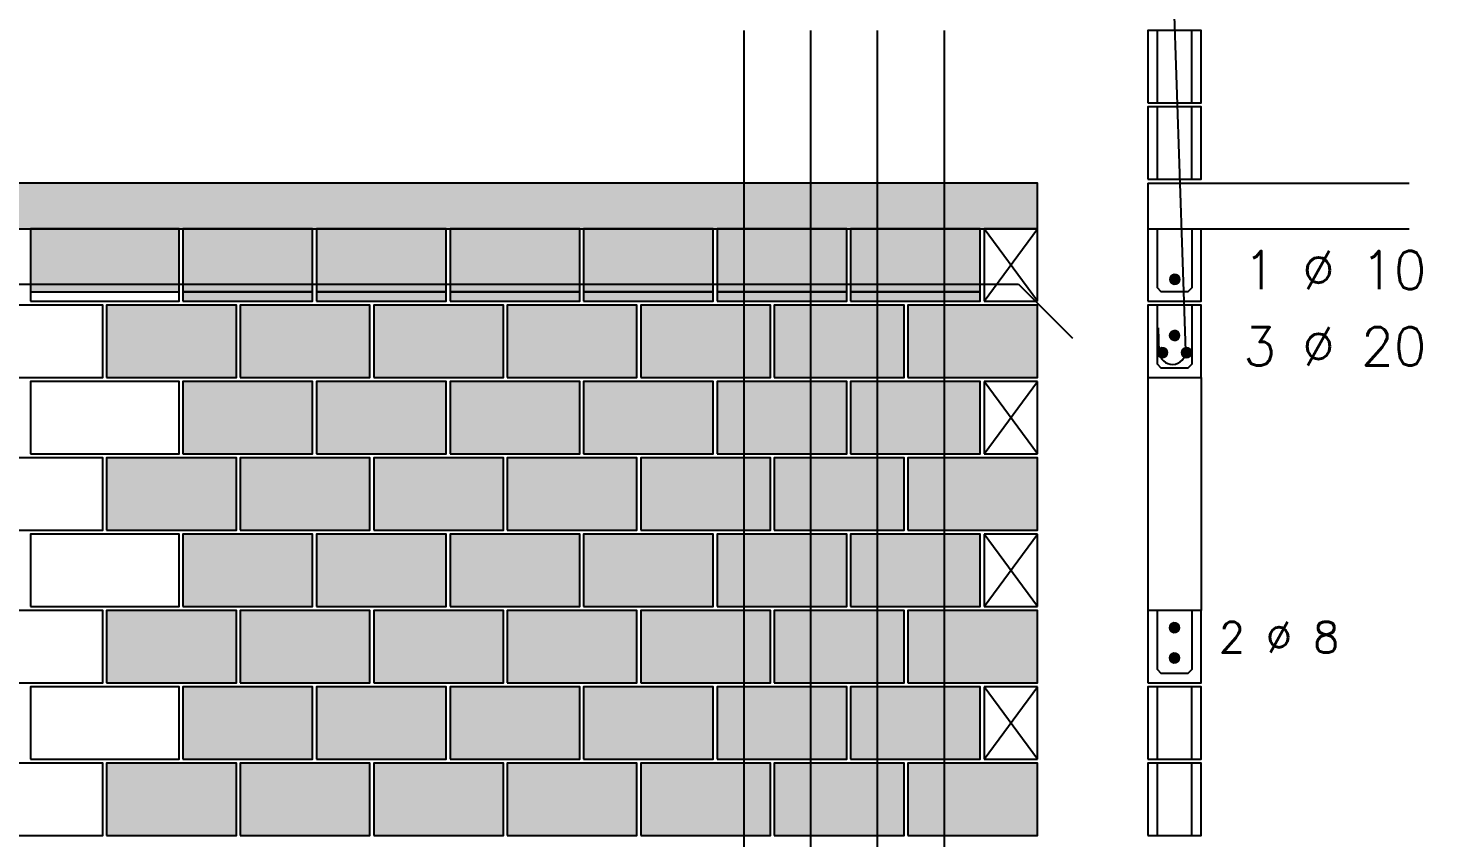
# Model space of a CAD drawing. Extents: x -1.9 to 86, y -1.6 to 60.9.
# Drawn here: x 25.77 to 33.22, y 49.5 to 53.74 of the extents above; entities that cross this region are included whole.
import ezdxf

# ---------------------------------------------------------------- set-up
doc = ezdxf.new("R2010")
doc.units = 0
doc.header["$MEASUREMENT"] = 0
for name, color, linetype in [('PENA_01', 1, 'CONTINUOUS'), ('PENA_02', 2, 'CONTINUOUS'), ('PENA_03', 3, 'CONTINUOUS'), ('PENA_05', 5, 'CONTINUOUS'), ('PENA_09', 254, 'CONTINUOUS'), ('PENA_11', 252, 'CONTINUOUS'), ('PENA_21', 100, 'CONTINUOUS')]:
    doc.layers.add(name, color=color, linetype=linetype)
doc.styles.get("Standard").update_dxf_attribs({"font": 'ROMANS.SHX'})

msp = doc.modelspace()

# ---------------------------------------------------------------- linework, layer by layer
at = {"layer": 'PENA_01', "linetype": 'Continuous'}
for p, q in [((25.7816, 52.3633), (26.5616, 52.3633)), ((26.5816, 52.3633), (27.2616, 52.3633)), ((27.2816, 52.3633), (27.9616, 52.3633)), ((27.9816, 52.3633), (28.6616, 52.3633)), ((28.6816, 52.3633), (29.3616, 52.3633)), ((29.3816, 52.3633), (30.0616, 52.3633)), ((30.0816, 52.3633), (30.7616, 52.3633))]:
    msp.add_line(p, q, dxfattribs=at)
at = {"layer": 'PENA_02', "linetype": 'Continuous'}
for p, q in [((31.0616, 52.6933), (30.7816, 52.6933)), ((30.7816, 52.6933), (30.7816, 52.3133)), ((31.0616, 52.3133), (31.0616, 52.6933)), ((30.7816, 52.3133), (31.0616, 52.3133)), ((31.0616, 51.8933), (30.7816, 51.8933)), ((30.7816, 51.8933), (30.7816, 51.5133)), ((31.0616, 51.5133), (31.0616, 51.8933)), ((30.7816, 51.5133), (31.0616, 51.5133)), ((31.0616, 51.0933), (30.7816, 51.0933)), ((30.7816, 51.0933), (30.7816, 50.7133)), ((31.0616, 50.7133), (31.0616, 51.0933)), ((30.7816, 50.7133), (31.0616, 50.7133)), ((31.0616, 50.2933), (30.7816, 50.2933)), ((30.7816, 50.2933), (30.7816, 49.9133)), ((31.0616, 49.9133), (31.0616, 50.2933)), ((30.7816, 49.9133), (31.0616, 49.9133))]:
    msp.add_line(p, q, dxfattribs=at)
for points in [[(8.0816, 52.6933), (31.0616, 52.6933), (31.0616, 52.9333), (8.0816, 52.9333), (8.0816, 52.6933)], [(25.7816, 52.3133), (26.5616, 52.3133), (26.5616, 52.6933), (25.7816, 52.6933), (25.7816, 52.3133)], [(26.5816, 52.3133), (27.2616, 52.3133), (27.2616, 52.6933), (26.5816, 52.6933), (26.5816, 52.3133)], [(27.2816, 52.3133), (27.9616, 52.3133), (27.9616, 52.6933), (27.2816, 52.6933), (27.2816, 52.3133)], [(27.9816, 52.3133), (28.6616, 52.3133), (28.6616, 52.6933), (27.9816, 52.6933), (27.9816, 52.3133)], [(28.6816, 52.3133), (29.3616, 52.3133), (29.3616, 52.6933), (28.6816, 52.6933), (28.6816, 52.3133)], [(29.3816, 52.3133), (30.0616, 52.3133), (30.0616, 52.6933), (29.3816, 52.6933), (29.3816, 52.3133)], [(30.0816, 52.3133), (30.7616, 52.3133), (30.7616, 52.6933), (30.0816, 52.6933), (30.0816, 52.3133)], [(25.3816, 51.9133), (26.1616, 51.9133), (26.1616, 52.2933), (25.3816, 52.2933), (25.3816, 51.9133)], [(26.1816, 51.9133), (26.8616, 51.9133), (26.8616, 52.2933), (26.1816, 52.2933), (26.1816, 51.9133)], [(26.8816, 51.9133), (27.5616, 51.9133), (27.5616, 52.2933), (26.8816, 52.2933), (26.8816, 51.9133)], [(27.5816, 51.9133), (28.2616, 51.9133), (28.2616, 52.2933), (27.5816, 52.2933), (27.5816, 51.9133)], [(28.2816, 51.9133), (28.9616, 51.9133), (28.9616, 52.2933), (28.2816, 52.2933), (28.2816, 51.9133)], [(28.9816, 51.9133), (29.6616, 51.9133), (29.6616, 52.2933), (28.9816, 52.2933), (28.9816, 51.9133)], [(29.6816, 51.9133), (30.3616, 51.9133), (30.3616, 52.2933), (29.6816, 52.2933), (29.6816, 51.9133)], [(30.3816, 51.9133), (31.0616, 51.9133), (31.0616, 52.2933), (30.3816, 52.2933), (30.3816, 51.9133)], [(25.7816, 51.5133), (26.5616, 51.5133), (26.5616, 51.8933), (25.7816, 51.8933), (25.7816, 51.5133)], [(26.5816, 51.5133), (27.2616, 51.5133), (27.2616, 51.8933), (26.5816, 51.8933), (26.5816, 51.5133)], [(27.2816, 51.5133), (27.9616, 51.5133), (27.9616, 51.8933), (27.2816, 51.8933), (27.2816, 51.5133)], [(27.9816, 51.5133), (28.6616, 51.5133), (28.6616, 51.8933), (27.9816, 51.8933), (27.9816, 51.5133)], [(28.6816, 51.5133), (29.3616, 51.5133), (29.3616, 51.8933), (28.6816, 51.8933), (28.6816, 51.5133)], [(29.3816, 51.5133), (30.0616, 51.5133), (30.0616, 51.8933), (29.3816, 51.8933), (29.3816, 51.5133)], [(30.0816, 51.5133), (30.7616, 51.5133), (30.7616, 51.8933), (30.0816, 51.8933), (30.0816, 51.5133)], [(25.3816, 51.1133), (26.1616, 51.1133), (26.1616, 51.4933), (25.3816, 51.4933), (25.3816, 51.1133)], [(26.1816, 51.1133), (26.8616, 51.1133), (26.8616, 51.4933), (26.1816, 51.4933), (26.1816, 51.1133)], [(26.8816, 51.1133), (27.5616, 51.1133), (27.5616, 51.4933), (26.8816, 51.4933), (26.8816, 51.1133)], [(27.5816, 51.1133), (28.2616, 51.1133), (28.2616, 51.4933), (27.5816, 51.4933), (27.5816, 51.1133)], [(28.2816, 51.1133), (28.9616, 51.1133), (28.9616, 51.4933), (28.2816, 51.4933), (28.2816, 51.1133)], [(28.9816, 51.1133), (29.6616, 51.1133), (29.6616, 51.4933), (28.9816, 51.4933), (28.9816, 51.1133)], [(29.6816, 51.1133), (30.3616, 51.1133), (30.3616, 51.4933), (29.6816, 51.4933), (29.6816, 51.1133)], [(30.3816, 51.1133), (31.0616, 51.1133), (31.0616, 51.4933), (30.3816, 51.4933), (30.3816, 51.1133)], [(25.7816, 50.7133), (26.5616, 50.7133), (26.5616, 51.0933), (25.7816, 51.0933), (25.7816, 50.7133)], [(26.5816, 50.7133), (27.2616, 50.7133), (27.2616, 51.0933), (26.5816, 51.0933), (26.5816, 50.7133)], [(27.2816, 50.7133), (27.9616, 50.7133), (27.9616, 51.0933), (27.2816, 51.0933), (27.2816, 50.7133)], [(27.9816, 50.7133), (28.6616, 50.7133), (28.6616, 51.0933), (27.9816, 51.0933), (27.9816, 50.7133)], [(28.6816, 50.7133), (29.3616, 50.7133), (29.3616, 51.0933), (28.6816, 51.0933), (28.6816, 50.7133)], [(29.3816, 50.7133), (30.0616, 50.7133), (30.0616, 51.0933), (29.3816, 51.0933), (29.3816, 50.7133)], [(30.0816, 50.7133), (30.7616, 50.7133), (30.7616, 51.0933), (30.0816, 51.0933), (30.0816, 50.7133)], [(25.3816, 50.3133), (26.1616, 50.3133), (26.1616, 50.6933), (25.3816, 50.6933), (25.3816, 50.3133)], [(26.1816, 50.3133), (26.8616, 50.3133), (26.8616, 50.6933), (26.1816, 50.6933), (26.1816, 50.3133)], [(26.8816, 50.3133), (27.5616, 50.3133), (27.5616, 50.6933), (26.8816, 50.6933), (26.8816, 50.3133)], [(27.5816, 50.3133), (28.2616, 50.3133), (28.2616, 50.6933), (27.5816, 50.6933), (27.5816, 50.3133)], [(28.2816, 50.3133), (28.9616, 50.3133), (28.9616, 50.6933), (28.2816, 50.6933), (28.2816, 50.3133)], [(28.9816, 50.3133), (29.6616, 50.3133), (29.6616, 50.6933), (28.9816, 50.6933), (28.9816, 50.3133)], [(29.6816, 50.3133), (30.3616, 50.3133), (30.3616, 50.6933), (29.6816, 50.6933), (29.6816, 50.3133)], [(30.3816, 50.3133), (31.0616, 50.3133), (31.0616, 50.6933), (30.3816, 50.6933), (30.3816, 50.3133)], [(25.7816, 49.9133), (26.5616, 49.9133), (26.5616, 50.2933), (25.7816, 50.2933), (25.7816, 49.9133)], [(26.5816, 49.9133), (27.2616, 49.9133), (27.2616, 50.2933), (26.5816, 50.2933), (26.5816, 49.9133)], [(27.2816, 49.9133), (27.9616, 49.9133), (27.9616, 50.2933), (27.2816, 50.2933), (27.2816, 49.9133)], [(27.9816, 49.9133), (28.6616, 49.9133), (28.6616, 50.2933), (27.9816, 50.2933), (27.9816, 49.9133)], [(28.6816, 49.9133), (29.3616, 49.9133), (29.3616, 50.2933), (28.6816, 50.2933), (28.6816, 49.9133)], [(29.3816, 49.9133), (30.0616, 49.9133), (30.0616, 50.2933), (29.3816, 50.2933), (29.3816, 49.9133)], [(30.0816, 49.9133), (30.7616, 49.9133), (30.7616, 50.2933), (30.0816, 50.2933), (30.0816, 49.9133)], [(25.3816, 49.5133), (26.1616, 49.5133), (26.1616, 49.8933), (25.3816, 49.8933), (25.3816, 49.5133)], [(26.1816, 49.5133), (26.8616, 49.5133), (26.8616, 49.8933), (26.1816, 49.8933), (26.1816, 49.5133)], [(26.8816, 49.5133), (27.5616, 49.5133), (27.5616, 49.8933), (26.8816, 49.8933), (26.8816, 49.5133)], [(27.5816, 49.5133), (28.2616, 49.5133), (28.2616, 49.8933), (27.5816, 49.8933), (27.5816, 49.5133)], [(28.2816, 49.5133), (28.9616, 49.5133), (28.9616, 49.8933), (28.2816, 49.8933), (28.2816, 49.5133)], [(28.9816, 49.5133), (29.6616, 49.5133), (29.6616, 49.8933), (28.9816, 49.8933), (28.9816, 49.5133)], [(29.6816, 49.5133), (30.3616, 49.5133), (30.3616, 49.8933), (29.6816, 49.8933), (29.6816, 49.5133)], [(30.3816, 49.5133), (31.0616, 49.5133), (31.0616, 49.8933), (30.3816, 49.8933), (30.3816, 49.5133)]]:
    msp.add_lwpolyline(points, dxfattribs=at)
at = {"layer": 'PENA_03', "linetype": 'Continuous'}
for p, q in [((31.6896, 53.3533), (31.6896, 53.7333)), ((31.8696, 53.3533), (31.8696, 53.7333)), ((31.6896, 52.9533), (31.6896, 53.3333)), ((31.8696, 52.9533), (31.8696, 53.3333)), ((31.6396, 52.9333), (31.6396, 52.3133)), ((31.6396, 52.9333), (33.0103, 52.9333)), ((30.7816, 52.3133), (31.0616, 52.6933)), ((31.0616, 52.3133), (30.7816, 52.6933)), ((31.6396, 52.6933), (33.0103, 52.6933)), ((30.7816, 51.5133), (31.0616, 51.8933)), ((31.0616, 51.5133), (30.7816, 51.8933)), ((31.6396, 51.9133), (31.6396, 50.6933)), ((31.9196, 51.9133), (31.9196, 50.6933)), ((30.7816, 50.7133), (31.0616, 51.0933)), ((31.0616, 50.7133), (30.7816, 51.0933)), ((30.7816, 49.9133), (31.0616, 50.2933)), ((31.0616, 49.9133), (30.7816, 50.2933)), ((31.6896, 49.9133), (31.6896, 50.2933)), ((31.8696, 49.9133), (31.8696, 50.2933)), ((31.6896, 49.5133), (31.6896, 49.8933)), ((31.8696, 49.5133), (31.8696, 49.8933))]:
    msp.add_line(p, q, dxfattribs=at)
for points in [[(31.6396, 53.3533), (31.9196, 53.3533), (31.9196, 53.7333), (31.6396, 53.7333), (31.6396, 53.3533)], [(31.6396, 52.9533), (31.9196, 52.9533), (31.9196, 53.3333), (31.6396, 53.3333), (31.6396, 52.9533)], [(31.6396, 52.3133), (31.9196, 52.3133), (31.9196, 52.6933)], [(31.8696, 52.6933), (31.8696, 52.3833), (31.8496, 52.3633), (31.7096, 52.3633), (31.6896, 52.3833), (31.6896, 52.6933)], [(31.8062, 52.4283), (31.8041, 52.4384), (31.7979, 52.4468), (31.7889, 52.452), (31.7786, 52.4531), (31.7687, 52.4499), (31.761, 52.443), (31.7568, 52.4335), (31.7568, 52.4231), (31.761, 52.4136), (31.7687, 52.4066), (31.7786, 52.4034), (31.7889, 52.4045), (31.7979, 52.4097), (31.8041, 52.4181), (31.8062, 52.4283)], [(31.6396, 51.9133), (31.9196, 51.9133), (31.9196, 52.2933), (31.6396, 52.2933), (31.6396, 51.9133)], [(31.8696, 52.2933), (31.8696, 51.9833), (31.8496, 51.9633), (31.7096, 51.9633), (31.6896, 51.9833), (31.6896, 52.2933)], [(31.8046, 52.1343), (31.8025, 52.1444), (31.7963, 52.1528), (31.7873, 52.158), (31.777, 52.1591), (31.7671, 52.1559), (31.7594, 52.1489), (31.7552, 52.1395), (31.7552, 52.1291), (31.7594, 52.1196), (31.7671, 52.1126), (31.777, 52.1094), (31.7873, 52.1105), (31.7963, 52.1157), (31.8025, 52.1241), (31.8046, 52.1343)], [(31.7416, 52.0443), (31.7395, 52.0544), (31.7333, 52.0628), (31.7243, 52.068), (31.714, 52.0691), (31.7041, 52.0659), (31.6964, 52.059), (31.6922, 52.0495), (31.6922, 52.0391), (31.6964, 52.0296), (31.7041, 52.0226), (31.714, 52.0194), (31.7243, 52.0205), (31.7333, 52.0257), (31.7395, 52.0341), (31.7416, 52.0443)], [(31.8677, 52.0443), (31.8655, 52.0544), (31.8594, 52.0628), (31.8504, 52.068), (31.8401, 52.0691), (31.8302, 52.0659), (31.8224, 52.059), (31.8182, 52.0495), (31.8182, 52.0391), (31.8224, 52.0296), (31.8302, 52.0226), (31.8401, 52.0194), (31.8504, 52.0205), (31.8594, 52.0257), (31.8655, 52.0341), (31.8677, 52.0443)], [(31.6396, 50.3133), (31.9196, 50.3133), (31.9196, 50.6933), (31.6396, 50.6933), (31.6396, 50.3133)], [(31.8696, 50.6933), (31.8696, 50.3833), (31.8496, 50.3633), (31.7096, 50.3633), (31.6896, 50.3833), (31.6896, 50.6933)], [(31.8042, 50.603), (31.802, 50.6132), (31.7959, 50.6216), (31.7869, 50.6268), (31.7766, 50.6279), (31.7667, 50.6247), (31.7589, 50.6177), (31.7547, 50.6082), (31.7547, 50.5978), (31.7589, 50.5883), (31.7667, 50.5813), (31.7766, 50.5781), (31.7869, 50.5792), (31.7959, 50.5844), (31.802, 50.5928), (31.8042, 50.603)], [(31.8042, 50.4443), (31.802, 50.4544), (31.7959, 50.4628), (31.7869, 50.468), (31.7766, 50.4691), (31.7667, 50.4659), (31.7589, 50.459), (31.7547, 50.4495), (31.7547, 50.4391), (31.7589, 50.4296), (31.7667, 50.4226), (31.7766, 50.4194), (31.7869, 50.4205), (31.7959, 50.4257), (31.802, 50.4341), (31.8042, 50.4443)], [(31.6396, 49.9133), (31.9196, 49.9133), (31.9196, 50.2933), (31.6396, 50.2933), (31.6396, 49.9133)], [(31.6396, 49.5133), (31.9196, 49.5133), (31.9196, 49.8933), (31.6396, 49.8933), (31.6396, 49.5133)]]:
    msp.add_lwpolyline(points, dxfattribs=at)
for centre in [(31.7812, 52.4283), (31.7796, 52.1343), (31.7166, 52.0443), (31.8426, 52.0443), (31.7792, 50.603), (31.7792, 50.4443)]:
    msp.add_circle(centre, 0.025, dxfattribs=at)
for points in [[(31.8062, 52.4283), (31.7687, 52.4499), (31.7577, 52.4368)], [(31.8062, 52.4283), (31.7687, 52.4499), (31.761, 52.443)], [(31.8062, 52.4283), (31.7786, 52.4531), (31.7687, 52.4499)], [(31.8062, 52.4283), (31.7856, 52.4529), (31.7687, 52.4499)], [(31.8062, 52.4283), (31.7889, 52.452), (31.7786, 52.4531)], [(31.8062, 52.4283), (31.8004, 52.4443), (31.7856, 52.4529)], [(31.8062, 52.4283), (31.7979, 52.4468), (31.7889, 52.452)], [(31.8062, 52.4283), (31.761, 52.443), (31.7568, 52.4335)], [(31.8062, 52.4283), (31.7568, 52.4335), (31.7568, 52.4231)], [(31.8062, 52.4283), (31.7568, 52.4231), (31.761, 52.4136)], [(31.8062, 52.4283), (31.7577, 52.4368), (31.7577, 52.4197)], [(31.8062, 52.4283), (31.7577, 52.4197), (31.7687, 52.4066)], [(31.8062, 52.4283), (31.761, 52.4136), (31.7687, 52.4066)], [(31.8062, 52.4283), (31.7687, 52.4066), (31.7856, 52.4036)], [(31.8062, 52.4283), (31.7687, 52.4066), (31.7786, 52.4034)], [(31.8062, 52.4283), (31.7786, 52.4034), (31.7889, 52.4045)], [(31.8062, 52.4283), (31.7856, 52.4036), (31.8004, 52.4122)], [(31.8062, 52.4283), (31.7889, 52.4045), (31.7979, 52.4097)], [(31.8062, 52.4283), (31.8041, 52.4384), (31.7979, 52.4468)], [(31.8062, 52.4283), (31.7979, 52.4097), (31.8041, 52.4181)], [(31.8062, 52.4283), (31.8004, 52.4122), (31.8062, 52.4283)], [(31.8062, 52.4283), (31.8041, 52.4181), (31.8062, 52.4283)], [(31.8046, 52.1343), (31.7671, 52.1559), (31.7561, 52.1428)], [(31.8046, 52.1343), (31.7671, 52.1559), (31.7594, 52.1489)], [(31.8046, 52.1343), (31.777, 52.1591), (31.7671, 52.1559)], [(31.8046, 52.1343), (31.784, 52.1589), (31.7671, 52.1559)], [(31.8046, 52.1343), (31.7873, 52.158), (31.777, 52.1591)], [(31.8046, 52.1343), (31.7988, 52.1503), (31.784, 52.1589)], [(31.8046, 52.1343), (31.7963, 52.1528), (31.7873, 52.158)], [(31.8046, 52.1343), (31.8025, 52.1444), (31.7963, 52.1528)], [(31.8046, 52.1343), (31.7594, 52.1489), (31.7552, 52.1395)], [(31.8046, 52.1343), (31.7552, 52.1395), (31.7552, 52.1291)], [(31.8046, 52.1343), (31.7552, 52.1291), (31.7594, 52.1196)], [(31.8046, 52.1343), (31.7561, 52.1428), (31.7561, 52.1257)], [(31.8046, 52.1343), (31.7561, 52.1257), (31.7671, 52.1126)], [(31.8046, 52.1343), (31.7594, 52.1196), (31.7671, 52.1126)], [(31.8046, 52.1343), (31.7671, 52.1126), (31.784, 52.1096)], [(31.8046, 52.1343), (31.7671, 52.1126), (31.777, 52.1094)], [(31.8046, 52.1343), (31.777, 52.1094), (31.7873, 52.1105)], [(31.8046, 52.1343), (31.784, 52.1096), (31.7988, 52.1182)], [(31.8046, 52.1343), (31.7873, 52.1105), (31.7963, 52.1157)], [(31.8046, 52.1343), (31.7963, 52.1157), (31.8025, 52.1241)], [(31.8046, 52.1343), (31.7988, 52.1182), (31.8046, 52.1343)], [(31.8046, 52.1343), (31.8025, 52.1241), (31.8046, 52.1343)], [(31.7416, 52.0443), (31.6964, 52.059), (31.6922, 52.0495)], [(31.7416, 52.0443), (31.6922, 52.0495), (31.6922, 52.0391)], [(31.7416, 52.0443), (31.6922, 52.0391), (31.6964, 52.0296)], [(31.7416, 52.0443), (31.7041, 52.0659), (31.6931, 52.0528)], [(31.7416, 52.0443), (31.6931, 52.0528), (31.6931, 52.0357)], [(31.7416, 52.0443), (31.6931, 52.0357), (31.7041, 52.0226)], [(31.7416, 52.0443), (31.7041, 52.0659), (31.6964, 52.059)], [(31.7416, 52.0443), (31.6964, 52.0296), (31.7041, 52.0226)], [(31.7416, 52.0443), (31.714, 52.0691), (31.7041, 52.0659)], [(31.7416, 52.0443), (31.721, 52.0689), (31.7041, 52.0659)], [(31.7416, 52.0443), (31.7041, 52.0226), (31.721, 52.0196)], [(31.7416, 52.0443), (31.7041, 52.0226), (31.714, 52.0194)], [(31.7416, 52.0443), (31.7243, 52.068), (31.714, 52.0691)], [(31.7416, 52.0443), (31.714, 52.0194), (31.7243, 52.0205)], [(31.7416, 52.0443), (31.7358, 52.0603), (31.721, 52.0689)], [(31.7416, 52.0443), (31.721, 52.0196), (31.7358, 52.0282)], [(31.7416, 52.0443), (31.7333, 52.0628), (31.7243, 52.068)], [(31.7416, 52.0443), (31.7243, 52.0205), (31.7333, 52.0257)], [(31.7416, 52.0443), (31.7395, 52.0544), (31.7333, 52.0628)], [(31.7416, 52.0443), (31.7333, 52.0257), (31.7395, 52.0341)], [(31.7416, 52.0443), (31.7358, 52.0282), (31.7416, 52.0443)], [(31.7416, 52.0443), (31.7395, 52.0341), (31.7416, 52.0443)], [(31.8677, 52.0443), (31.8224, 52.059), (31.8182, 52.0495)], [(31.8677, 52.0443), (31.8182, 52.0495), (31.8182, 52.0391)], [(31.8677, 52.0443), (31.8182, 52.0391), (31.8224, 52.0296)], [(31.8676, 52.0443), (31.8301, 52.0659), (31.8191, 52.0528)], [(31.8676, 52.0443), (31.8191, 52.0528), (31.8191, 52.0357)], [(31.8676, 52.0443), (31.8191, 52.0357), (31.8301, 52.0226)], [(31.8677, 52.0443), (31.8302, 52.0659), (31.8224, 52.059)], [(31.8677, 52.0443), (31.8224, 52.0296), (31.8302, 52.0226)], [(31.8676, 52.0443), (31.847, 52.0689), (31.8301, 52.0659)], [(31.8676, 52.0443), (31.8301, 52.0226), (31.847, 52.0196)], [(31.8677, 52.0443), (31.8401, 52.0691), (31.8302, 52.0659)], [(31.8677, 52.0443), (31.8302, 52.0226), (31.8401, 52.0194)], [(31.8677, 52.0443), (31.8504, 52.068), (31.8401, 52.0691)], [(31.8677, 52.0443), (31.8401, 52.0194), (31.8504, 52.0205)], [(31.8676, 52.0443), (31.8618, 52.0603), (31.847, 52.0689)], [(31.8676, 52.0443), (31.847, 52.0196), (31.8618, 52.0282)], [(31.8677, 52.0443), (31.8594, 52.0628), (31.8504, 52.068)], [(31.8677, 52.0443), (31.8504, 52.0205), (31.8594, 52.0257)], [(31.8677, 52.0443), (31.8655, 52.0544), (31.8594, 52.0628)], [(31.8677, 52.0443), (31.8594, 52.0257), (31.8655, 52.0341)], [(31.8676, 52.0443), (31.8618, 52.0282), (31.8676, 52.0443)], [(31.8677, 52.0443), (31.8655, 52.0341), (31.8677, 52.0443)], [(31.8042, 50.603), (31.7589, 50.6177), (31.7547, 50.6082)], [(31.8042, 50.603), (31.7547, 50.6082), (31.7547, 50.5978)], [(31.8042, 50.603), (31.7547, 50.5978), (31.7589, 50.5883)], [(31.8042, 50.603), (31.7667, 50.6247), (31.7557, 50.6116)], [(31.8042, 50.603), (31.7557, 50.6116), (31.7557, 50.5944)], [(31.8042, 50.603), (31.7557, 50.5944), (31.7667, 50.5813)], [(31.8042, 50.603), (31.7667, 50.6247), (31.7589, 50.6177)], [(31.8042, 50.603), (31.7589, 50.5883), (31.7667, 50.5813)], [(31.8042, 50.603), (31.7766, 50.6279), (31.7667, 50.6247)], [(31.8042, 50.603), (31.7835, 50.6276), (31.7667, 50.6247)], [(31.8042, 50.603), (31.7667, 50.5813), (31.7835, 50.5784)], [(31.8042, 50.603), (31.7667, 50.5813), (31.7766, 50.5781)], [(31.8042, 50.603), (31.7869, 50.6268), (31.7766, 50.6279)], [(31.8042, 50.603), (31.7766, 50.5781), (31.7869, 50.5792)], [(31.8042, 50.603), (31.7983, 50.6191), (31.7835, 50.6276)], [(31.8042, 50.603), (31.7835, 50.5784), (31.7983, 50.5869)], [(31.8042, 50.603), (31.7959, 50.6216), (31.7869, 50.6268)], [(31.8042, 50.603), (31.7869, 50.5792), (31.7959, 50.5844)], [(31.8042, 50.603), (31.802, 50.6132), (31.7959, 50.6216)], [(31.8042, 50.603), (31.7959, 50.5844), (31.802, 50.5928)], [(31.8042, 50.603), (31.7983, 50.5869), (31.8042, 50.603)], [(31.8042, 50.603), (31.802, 50.5928), (31.8042, 50.603)], [(31.8042, 50.4443), (31.7589, 50.459), (31.7547, 50.4495)], [(31.8042, 50.4443), (31.7547, 50.4495), (31.7547, 50.4391)], [(31.8042, 50.4443), (31.7547, 50.4391), (31.7589, 50.4296)], [(31.8042, 50.4443), (31.7667, 50.4659), (31.7557, 50.4528)], [(31.8042, 50.4443), (31.7557, 50.4528), (31.7557, 50.4357)], [(31.8042, 50.4443), (31.7557, 50.4357), (31.7667, 50.4226)], [(31.8042, 50.4443), (31.7667, 50.4659), (31.7589, 50.459)], [(31.8042, 50.4443), (31.7589, 50.4296), (31.7667, 50.4226)], [(31.8042, 50.4443), (31.7766, 50.4691), (31.7667, 50.4659)], [(31.8042, 50.4443), (31.7835, 50.4689), (31.7667, 50.4659)], [(31.8042, 50.4443), (31.7667, 50.4226), (31.7835, 50.4196)], [(31.8042, 50.4443), (31.7667, 50.4226), (31.7766, 50.4194)], [(31.8042, 50.4443), (31.7869, 50.468), (31.7766, 50.4691)], [(31.8042, 50.4443), (31.7766, 50.4194), (31.7869, 50.4205)], [(31.8042, 50.4443), (31.7983, 50.4603), (31.7835, 50.4689)], [(31.8042, 50.4443), (31.7835, 50.4196), (31.7983, 50.4282)], [(31.8042, 50.4443), (31.7959, 50.4628), (31.7869, 50.468)], [(31.8042, 50.4443), (31.7869, 50.4205), (31.7959, 50.4257)], [(31.8042, 50.4443), (31.802, 50.4544), (31.7959, 50.4628)], [(31.8042, 50.4443), (31.7959, 50.4257), (31.802, 50.4341)], [(31.8042, 50.4443), (31.7983, 50.4282), (31.8042, 50.4443)], [(31.8042, 50.4443), (31.802, 50.4341), (31.8042, 50.4443)]]:
    msp.add_solid(points, dxfattribs=at)
at = {"layer": 'PENA_05', "linetype": 'Continuous'}
for p, q in [((31.7027, 56.0149), (31.8377, 52.0535)), ((19.1717, 52.4029), (30.9614, 52.4034)), ((30.9614, 52.4034), (31.2443, 52.1205)), ((31.6997, 52.0488), (31.6955, 52.1737))]:
    msp.add_line(p, q, dxfattribs=at)
for points in [[(29.5216, 53.7333), (29.5216, 47.4933)], [(29.8716, 53.7333), (29.8716, 47.4933)], [(30.2216, 53.7333), (30.2216, 47.4933)], [(30.5716, 53.7333), (30.5716, 47.4933)]]:
    msp.add_lwpolyline(points, dxfattribs=at)
msp.add_arc((31.7687, 52.0512), 0.069, 181.95074, 1.95074, dxfattribs=at)
at = {"layer": 'PENA_09', "linetype": 'Continuous'}
for points in [[(25.7816, 52.3633), (26.5616, 52.3633), (26.5616, 52.6933), (25.7816, 52.6933), (25.7816, 52.3633)], [(26.5816, 52.3633), (27.2616, 52.3633), (27.2616, 52.6933), (26.5816, 52.6933), (26.5816, 52.3633)], [(27.2816, 52.3633), (27.9616, 52.3633), (27.9616, 52.6933), (27.2816, 52.6933), (27.2816, 52.3633)], [(27.9816, 52.3633), (28.6616, 52.3633), (28.6616, 52.6933), (27.9816, 52.6933), (27.9816, 52.3633)], [(28.6816, 52.3633), (29.3616, 52.3633), (29.3616, 52.6933), (28.6816, 52.6933), (28.6816, 52.3633)], [(29.3816, 52.3633), (30.0616, 52.3633), (30.0616, 52.6933), (29.3816, 52.6933), (29.3816, 52.3633)], [(30.0816, 52.3633), (30.7616, 52.3633), (30.7616, 52.6933), (30.0816, 52.6933), (30.0816, 52.3633)]]:
    msp.add_lwpolyline(points, dxfattribs=at)
for points in [[(25.7816, 52.3633), (26.5616, 52.3633), (26.5616, 52.6933)], [(25.7816, 52.3633), (26.5616, 52.6933), (25.7816, 52.6933)], [(25.7816, 52.3633), (25.7816, 52.6933), (25.7816, 52.3633)], [(26.5816, 52.3633), (27.2616, 52.3633), (27.2616, 52.6933)], [(26.5816, 52.3633), (27.2616, 52.6933), (26.5816, 52.6933)], [(26.5816, 52.3633), (26.5816, 52.6933), (26.5816, 52.3633)], [(27.2816, 52.3633), (27.9616, 52.3633), (27.9616, 52.6933)], [(27.2816, 52.3633), (27.9616, 52.6933), (27.2816, 52.6933)], [(27.2816, 52.3633), (27.2816, 52.6933), (27.2816, 52.3633)], [(27.9816, 52.3633), (28.6616, 52.3633), (28.6616, 52.6933)], [(27.9816, 52.3633), (28.6616, 52.6933), (27.9816, 52.6933)], [(27.9816, 52.3633), (27.9816, 52.6933), (27.9816, 52.3633)], [(28.6816, 52.3633), (29.3616, 52.3633), (29.3616, 52.6933)], [(28.6816, 52.3633), (29.3616, 52.6933), (28.6816, 52.6933)], [(28.6816, 52.3633), (28.6816, 52.6933), (28.6816, 52.3633)], [(29.3816, 52.3633), (30.0616, 52.3633), (30.0616, 52.6933)], [(29.3816, 52.3633), (30.0616, 52.6933), (29.3816, 52.6933)], [(29.3816, 52.3633), (29.3816, 52.6933), (29.3816, 52.3633)], [(30.0816, 52.3633), (30.7616, 52.3633), (30.7616, 52.6933)], [(30.0816, 52.3633), (30.7616, 52.6933), (30.0816, 52.6933)], [(30.0816, 52.3633), (30.0816, 52.6933), (30.0816, 52.3633)]]:
    msp.add_solid(points, dxfattribs=at)
at = {"layer": 'PENA_11', "linetype": 'Continuous'}
for points in [[(8.0816, 52.6933), (31.0616, 52.6933), (31.0616, 52.9333)], [(8.0816, 52.6933), (31.0616, 52.9333), (8.0816, 52.9333)]]:
    msp.add_solid(points, dxfattribs=at)
at = {"layer": 'PENA_21', "linetype": 'Continuous'}
for points in [[(26.5816, 52.3133), (27.2616, 52.3133), (27.2616, 52.3633), (26.5816, 52.3633), (26.5816, 52.3133)], [(27.2816, 52.3133), (27.9616, 52.3133), (27.9616, 52.3633), (27.2816, 52.3633), (27.2816, 52.3133)], [(27.9816, 52.3133), (28.6616, 52.3133), (28.6616, 52.3633), (27.9816, 52.3633), (27.9816, 52.3133)], [(28.6816, 52.3133), (29.3616, 52.3133), (29.3616, 52.3633), (28.6816, 52.3633), (28.6816, 52.3133)], [(29.3816, 52.3133), (30.0616, 52.3133), (30.0616, 52.3633), (29.3816, 52.3633), (29.3816, 52.3133)], [(30.0816, 52.3133), (30.7616, 52.3133), (30.7616, 52.3633), (30.0816, 52.3633), (30.0816, 52.3133)], [(26.1816, 51.9133), (26.8616, 51.9133), (26.8616, 52.2933), (26.1816, 52.2933), (26.1816, 51.9133)], [(26.8816, 51.9133), (27.5616, 51.9133), (27.5616, 52.2933), (26.8816, 52.2933), (26.8816, 51.9133)], [(27.5816, 51.9133), (28.2616, 51.9133), (28.2616, 52.2933), (27.5816, 52.2933), (27.5816, 51.9133)], [(28.2816, 51.9133), (28.9616, 51.9133), (28.9616, 52.2933), (28.2816, 52.2933), (28.2816, 51.9133)], [(28.9816, 51.9133), (29.6616, 51.9133), (29.6616, 52.2933), (28.9816, 52.2933), (28.9816, 51.9133)], [(29.6816, 51.9133), (30.3616, 51.9133), (30.3616, 52.2933), (29.6816, 52.2933), (29.6816, 51.9133)], [(30.3816, 51.9133), (31.0616, 51.9133), (31.0616, 52.2933), (30.3816, 52.2933), (30.3816, 51.9133)], [(26.5816, 51.5133), (27.2616, 51.5133), (27.2616, 51.8933), (26.5816, 51.8933), (26.5816, 51.5133)], [(27.2816, 51.5133), (27.9616, 51.5133), (27.9616, 51.8933), (27.2816, 51.8933), (27.2816, 51.5133)], [(27.9816, 51.5133), (28.6616, 51.5133), (28.6616, 51.8933), (27.9816, 51.8933), (27.9816, 51.5133)], [(28.6816, 51.5133), (29.3616, 51.5133), (29.3616, 51.8933), (28.6816, 51.8933), (28.6816, 51.5133)], [(29.3816, 51.5133), (30.0616, 51.5133), (30.0616, 51.8933), (29.3816, 51.8933), (29.3816, 51.5133)], [(30.0816, 51.5133), (30.7616, 51.5133), (30.7616, 51.8933), (30.0816, 51.8933), (30.0816, 51.5133)], [(26.1816, 51.1133), (26.8616, 51.1133), (26.8616, 51.4933), (26.1816, 51.4933), (26.1816, 51.1133)], [(26.8816, 51.1133), (27.5616, 51.1133), (27.5616, 51.4933), (26.8816, 51.4933), (26.8816, 51.1133)], [(27.5816, 51.1133), (28.2616, 51.1133), (28.2616, 51.4933), (27.5816, 51.4933), (27.5816, 51.1133)], [(28.2816, 51.1133), (28.9616, 51.1133), (28.9616, 51.4933), (28.2816, 51.4933), (28.2816, 51.1133)], [(28.9816, 51.1133), (29.6616, 51.1133), (29.6616, 51.4933), (28.9816, 51.4933), (28.9816, 51.1133)], [(29.6816, 51.1133), (30.3616, 51.1133), (30.3616, 51.4933), (29.6816, 51.4933), (29.6816, 51.1133)], [(30.3816, 51.1133), (31.0616, 51.1133), (31.0616, 51.4933), (30.3816, 51.4933), (30.3816, 51.1133)], [(26.5816, 50.7133), (27.2616, 50.7133), (27.2616, 51.0933), (26.5816, 51.0933), (26.5816, 50.7133)], [(27.2816, 50.7133), (27.9616, 50.7133), (27.9616, 51.0933), (27.2816, 51.0933), (27.2816, 50.7133)], [(27.9816, 50.7133), (28.6616, 50.7133), (28.6616, 51.0933), (27.9816, 51.0933), (27.9816, 50.7133)], [(28.6816, 50.7133), (29.3616, 50.7133), (29.3616, 51.0933), (28.6816, 51.0933), (28.6816, 50.7133)], [(29.3816, 50.7133), (30.0616, 50.7133), (30.0616, 51.0933), (29.3816, 51.0933), (29.3816, 50.7133)], [(30.0816, 50.7133), (30.7616, 50.7133), (30.7616, 51.0933), (30.0816, 51.0933), (30.0816, 50.7133)], [(26.1816, 50.3133), (26.8616, 50.3133), (26.8616, 50.6933), (26.1816, 50.6933), (26.1816, 50.3133)], [(26.8816, 50.3133), (27.5616, 50.3133), (27.5616, 50.6933), (26.8816, 50.6933), (26.8816, 50.3133)], [(27.5816, 50.3133), (28.2616, 50.3133), (28.2616, 50.6933), (27.5816, 50.6933), (27.5816, 50.3133)], [(28.2816, 50.3133), (28.9616, 50.3133), (28.9616, 50.6933), (28.2816, 50.6933), (28.2816, 50.3133)], [(28.9816, 50.3133), (29.6616, 50.3133), (29.6616, 50.6933), (28.9816, 50.6933), (28.9816, 50.3133)], [(29.6816, 50.3133), (30.3616, 50.3133), (30.3616, 50.6933), (29.6816, 50.6933), (29.6816, 50.3133)], [(30.3816, 50.3133), (31.0616, 50.3133), (31.0616, 50.6933), (30.3816, 50.6933), (30.3816, 50.3133)], [(26.5816, 49.9133), (27.2616, 49.9133), (27.2616, 50.2933), (26.5816, 50.2933), (26.5816, 49.9133)], [(27.2816, 49.9133), (27.9616, 49.9133), (27.9616, 50.2933), (27.2816, 50.2933), (27.2816, 49.9133)], [(27.9816, 49.9133), (28.6616, 49.9133), (28.6616, 50.2933), (27.9816, 50.2933), (27.9816, 49.9133)], [(28.6816, 49.9133), (29.3616, 49.9133), (29.3616, 50.2933), (28.6816, 50.2933), (28.6816, 49.9133)], [(29.3816, 49.9133), (30.0616, 49.9133), (30.0616, 50.2933), (29.3816, 50.2933), (29.3816, 49.9133)], [(30.0816, 49.9133), (30.7616, 49.9133), (30.7616, 50.2933), (30.0816, 50.2933), (30.0816, 49.9133)], [(26.1816, 49.5133), (26.8616, 49.5133), (26.8616, 49.8933), (26.1816, 49.8933), (26.1816, 49.5133)], [(26.8816, 49.5133), (27.5616, 49.5133), (27.5616, 49.8933), (26.8816, 49.8933), (26.8816, 49.5133)], [(27.5816, 49.5133), (28.2616, 49.5133), (28.2616, 49.8933), (27.5816, 49.8933), (27.5816, 49.5133)], [(28.2816, 49.5133), (28.9616, 49.5133), (28.9616, 49.8933), (28.2816, 49.8933), (28.2816, 49.5133)], [(28.9816, 49.5133), (29.6616, 49.5133), (29.6616, 49.8933), (28.9816, 49.8933), (28.9816, 49.5133)], [(29.6816, 49.5133), (30.3616, 49.5133), (30.3616, 49.8933), (29.6816, 49.8933), (29.6816, 49.5133)], [(30.3816, 49.5133), (31.0616, 49.5133), (31.0616, 49.8933), (30.3816, 49.8933), (30.3816, 49.5133)]]:
    msp.add_lwpolyline(points, dxfattribs=at)
for points in [[(26.5816, 52.3133), (27.2616, 52.3133), (27.2616, 52.3633)], [(26.5816, 52.3133), (27.2616, 52.3633), (26.5816, 52.3633)], [(26.5816, 52.3133), (26.5816, 52.3633), (26.5816, 52.3133)], [(27.2816, 52.3133), (27.9616, 52.3133), (27.9616, 52.3633)], [(27.2816, 52.3133), (27.9616, 52.3633), (27.2816, 52.3633)], [(27.2816, 52.3133), (27.2816, 52.3633), (27.2816, 52.3133)], [(27.9816, 52.3133), (28.6616, 52.3133), (28.6616, 52.3633)], [(27.9816, 52.3133), (28.6616, 52.3633), (27.9816, 52.3633)], [(27.9816, 52.3133), (27.9816, 52.3633), (27.9816, 52.3133)], [(28.6816, 52.3133), (29.3616, 52.3133), (29.3616, 52.3633)], [(28.6816, 52.3133), (29.3616, 52.3633), (28.6816, 52.3633)], [(28.6816, 52.3133), (28.6816, 52.3633), (28.6816, 52.3133)], [(29.3816, 52.3133), (30.0616, 52.3133), (30.0616, 52.3633)], [(29.3816, 52.3133), (30.0616, 52.3633), (29.3816, 52.3633)], [(29.3816, 52.3133), (29.3816, 52.3633), (29.3816, 52.3133)], [(30.0816, 52.3133), (30.7616, 52.3133), (30.7616, 52.3633)], [(30.0816, 52.3133), (30.7616, 52.3633), (30.0816, 52.3633)], [(30.0816, 52.3133), (30.0816, 52.3633), (30.0816, 52.3133)], [(26.1816, 51.9133), (26.8616, 51.9133), (26.8616, 52.2933)], [(26.1816, 51.9133), (26.8616, 52.2933), (26.1816, 52.2933)], [(26.1816, 51.9133), (26.1816, 52.2933), (26.1816, 51.9133)], [(26.8816, 51.9133), (27.5616, 51.9133), (27.5616, 52.2933)], [(26.8816, 51.9133), (27.5616, 52.2933), (26.8816, 52.2933)], [(26.8816, 51.9133), (26.8816, 52.2933), (26.8816, 51.9133)], [(27.5816, 51.9133), (28.2616, 51.9133), (28.2616, 52.2933)], [(27.5816, 51.9133), (28.2616, 52.2933), (27.5816, 52.2933)], [(27.5816, 51.9133), (27.5816, 52.2933), (27.5816, 51.9133)], [(28.2816, 51.9133), (28.9616, 51.9133), (28.9616, 52.2933)], [(28.2816, 51.9133), (28.9616, 52.2933), (28.2816, 52.2933)], [(28.2816, 51.9133), (28.2816, 52.2933), (28.2816, 51.9133)], [(28.9816, 51.9133), (29.6616, 51.9133), (29.6616, 52.2933)], [(28.9816, 51.9133), (29.6616, 52.2933), (28.9816, 52.2933)], [(28.9816, 51.9133), (28.9816, 52.2933), (28.9816, 51.9133)], [(29.6816, 51.9133), (30.3616, 51.9133), (30.3616, 52.2933)], [(29.6816, 51.9133), (30.3616, 52.2933), (29.6816, 52.2933)], [(29.6816, 51.9133), (29.6816, 52.2933), (29.6816, 51.9133)], [(30.3816, 51.9133), (31.0616, 51.9133), (31.0616, 52.2933)], [(30.3816, 51.9133), (31.0616, 52.2933), (30.3816, 52.2933)], [(30.3816, 51.9133), (30.3816, 52.2933), (30.3816, 51.9133)], [(26.5816, 51.5133), (27.2616, 51.5133), (27.2616, 51.8933)], [(26.5816, 51.5133), (27.2616, 51.8933), (26.5816, 51.8933)], [(26.5816, 51.5133), (26.5816, 51.8933), (26.5816, 51.5133)], [(27.2816, 51.5133), (27.9616, 51.5133), (27.9616, 51.8933)], [(27.2816, 51.5133), (27.9616, 51.8933), (27.2816, 51.8933)], [(27.2816, 51.5133), (27.2816, 51.8933), (27.2816, 51.5133)], [(27.9816, 51.5133), (28.6616, 51.5133), (28.6616, 51.8933)], [(27.9816, 51.5133), (28.6616, 51.8933), (27.9816, 51.8933)], [(27.9816, 51.5133), (27.9816, 51.8933), (27.9816, 51.5133)], [(28.6816, 51.5133), (29.3616, 51.5133), (29.3616, 51.8933)], [(28.6816, 51.5133), (29.3616, 51.8933), (28.6816, 51.8933)], [(28.6816, 51.5133), (28.6816, 51.8933), (28.6816, 51.5133)], [(29.3816, 51.5133), (30.0616, 51.5133), (30.0616, 51.8933)], [(29.3816, 51.5133), (30.0616, 51.8933), (29.3816, 51.8933)], [(29.3816, 51.5133), (29.3816, 51.8933), (29.3816, 51.5133)], [(30.0816, 51.5133), (30.7616, 51.5133), (30.7616, 51.8933)], [(30.0816, 51.5133), (30.7616, 51.8933), (30.0816, 51.8933)], [(30.0816, 51.5133), (30.0816, 51.8933), (30.0816, 51.5133)], [(26.1816, 51.1133), (26.8616, 51.1133), (26.8616, 51.4933)], [(26.1816, 51.1133), (26.8616, 51.4933), (26.1816, 51.4933)], [(26.1816, 51.1133), (26.1816, 51.4933), (26.1816, 51.1133)], [(26.8816, 51.1133), (27.5616, 51.1133), (27.5616, 51.4933)], [(26.8816, 51.1133), (27.5616, 51.4933), (26.8816, 51.4933)], [(26.8816, 51.1133), (26.8816, 51.4933), (26.8816, 51.1133)], [(27.5816, 51.1133), (28.2616, 51.1133), (28.2616, 51.4933)], [(27.5816, 51.1133), (28.2616, 51.4933), (27.5816, 51.4933)], [(27.5816, 51.1133), (27.5816, 51.4933), (27.5816, 51.1133)], [(28.2816, 51.1133), (28.9616, 51.1133), (28.9616, 51.4933)], [(28.2816, 51.1133), (28.9616, 51.4933), (28.2816, 51.4933)], [(28.2816, 51.1133), (28.2816, 51.4933), (28.2816, 51.1133)], [(28.9816, 51.1133), (29.6616, 51.1133), (29.6616, 51.4933)], [(28.9816, 51.1133), (29.6616, 51.4933), (28.9816, 51.4933)], [(28.9816, 51.1133), (28.9816, 51.4933), (28.9816, 51.1133)], [(29.6816, 51.1133), (30.3616, 51.1133), (30.3616, 51.4933)], [(29.6816, 51.1133), (30.3616, 51.4933), (29.6816, 51.4933)], [(29.6816, 51.1133), (29.6816, 51.4933), (29.6816, 51.1133)], [(30.3816, 51.1133), (31.0616, 51.1133), (31.0616, 51.4933)], [(30.3816, 51.1133), (31.0616, 51.4933), (30.3816, 51.4933)], [(30.3816, 51.1133), (30.3816, 51.4933), (30.3816, 51.1133)], [(26.5816, 50.7133), (27.2616, 50.7133), (27.2616, 51.0933)], [(26.5816, 50.7133), (27.2616, 51.0933), (26.5816, 51.0933)], [(26.5816, 50.7133), (26.5816, 51.0933), (26.5816, 50.7133)], [(27.2816, 50.7133), (27.9616, 50.7133), (27.9616, 51.0933)], [(27.2816, 50.7133), (27.9616, 51.0933), (27.2816, 51.0933)], [(27.2816, 50.7133), (27.2816, 51.0933), (27.2816, 50.7133)], [(27.9816, 50.7133), (28.6616, 50.7133), (28.6616, 51.0933)], [(27.9816, 50.7133), (28.6616, 51.0933), (27.9816, 51.0933)], [(27.9816, 50.7133), (27.9816, 51.0933), (27.9816, 50.7133)], [(28.6816, 50.7133), (29.3616, 50.7133), (29.3616, 51.0933)], [(28.6816, 50.7133), (29.3616, 51.0933), (28.6816, 51.0933)], [(28.6816, 50.7133), (28.6816, 51.0933), (28.6816, 50.7133)], [(29.3816, 50.7133), (30.0616, 50.7133), (30.0616, 51.0933)], [(29.3816, 50.7133), (30.0616, 51.0933), (29.3816, 51.0933)], [(29.3816, 50.7133), (29.3816, 51.0933), (29.3816, 50.7133)], [(30.0816, 50.7133), (30.7616, 50.7133), (30.7616, 51.0933)], [(30.0816, 50.7133), (30.7616, 51.0933), (30.0816, 51.0933)], [(30.0816, 50.7133), (30.0816, 51.0933), (30.0816, 50.7133)], [(26.1816, 50.3133), (26.8616, 50.3133), (26.8616, 50.6933)], [(26.1816, 50.3133), (26.8616, 50.6933), (26.1816, 50.6933)], [(26.1816, 50.3133), (26.1816, 50.6933), (26.1816, 50.3133)], [(26.8816, 50.3133), (27.5616, 50.3133), (27.5616, 50.6933)], [(26.8816, 50.3133), (27.5616, 50.6933), (26.8816, 50.6933)], [(26.8816, 50.3133), (26.8816, 50.6933), (26.8816, 50.3133)], [(27.5816, 50.3133), (28.2616, 50.3133), (28.2616, 50.6933)], [(27.5816, 50.3133), (28.2616, 50.6933), (27.5816, 50.6933)], [(27.5816, 50.3133), (27.5816, 50.6933), (27.5816, 50.3133)], [(28.2816, 50.3133), (28.9616, 50.3133), (28.9616, 50.6933)], [(28.2816, 50.3133), (28.9616, 50.6933), (28.2816, 50.6933)], [(28.2816, 50.3133), (28.2816, 50.6933), (28.2816, 50.3133)], [(28.9816, 50.3133), (29.6616, 50.3133), (29.6616, 50.6933)], [(28.9816, 50.3133), (29.6616, 50.6933), (28.9816, 50.6933)], [(28.9816, 50.3133), (28.9816, 50.6933), (28.9816, 50.3133)], [(29.6816, 50.3133), (30.3616, 50.3133), (30.3616, 50.6933)], [(29.6816, 50.3133), (30.3616, 50.6933), (29.6816, 50.6933)], [(29.6816, 50.3133), (29.6816, 50.6933), (29.6816, 50.3133)], [(30.3816, 50.3133), (31.0616, 50.3133), (31.0616, 50.6933)], [(30.3816, 50.3133), (31.0616, 50.6933), (30.3816, 50.6933)], [(30.3816, 50.3133), (30.3816, 50.6933), (30.3816, 50.3133)], [(26.5816, 49.9133), (27.2616, 49.9133), (27.2616, 50.2933)], [(26.5816, 49.9133), (27.2616, 50.2933), (26.5816, 50.2933)], [(26.5816, 49.9133), (26.5816, 50.2933), (26.5816, 49.9133)], [(27.2816, 49.9133), (27.9616, 49.9133), (27.9616, 50.2933)], [(27.2816, 49.9133), (27.9616, 50.2933), (27.2816, 50.2933)], [(27.2816, 49.9133), (27.2816, 50.2933), (27.2816, 49.9133)], [(27.9816, 49.9133), (28.6616, 49.9133), (28.6616, 50.2933)], [(27.9816, 49.9133), (28.6616, 50.2933), (27.9816, 50.2933)], [(27.9816, 49.9133), (27.9816, 50.2933), (27.9816, 49.9133)], [(28.6816, 49.9133), (29.3616, 49.9133), (29.3616, 50.2933)], [(28.6816, 49.9133), (29.3616, 50.2933), (28.6816, 50.2933)], [(28.6816, 49.9133), (28.6816, 50.2933), (28.6816, 49.9133)], [(29.3816, 49.9133), (30.0616, 49.9133), (30.0616, 50.2933)], [(29.3816, 49.9133), (30.0616, 50.2933), (29.3816, 50.2933)], [(29.3816, 49.9133), (29.3816, 50.2933), (29.3816, 49.9133)], [(30.0816, 49.9133), (30.7616, 49.9133), (30.7616, 50.2933)], [(30.0816, 49.9133), (30.7616, 50.2933), (30.0816, 50.2933)], [(30.0816, 49.9133), (30.0816, 50.2933), (30.0816, 49.9133)], [(26.1816, 49.5133), (26.8616, 49.5133), (26.8616, 49.8933)], [(26.1816, 49.5133), (26.8616, 49.8933), (26.1816, 49.8933)], [(26.1816, 49.5133), (26.1816, 49.8933), (26.1816, 49.5133)], [(26.8816, 49.5133), (27.5616, 49.5133), (27.5616, 49.8933)], [(26.8816, 49.5133), (27.5616, 49.8933), (26.8816, 49.8933)], [(26.8816, 49.5133), (26.8816, 49.8933), (26.8816, 49.5133)], [(27.5816, 49.5133), (28.2616, 49.5133), (28.2616, 49.8933)], [(27.5816, 49.5133), (28.2616, 49.8933), (27.5816, 49.8933)], [(27.5816, 49.5133), (27.5816, 49.8933), (27.5816, 49.5133)], [(28.2816, 49.5133), (28.9616, 49.5133), (28.9616, 49.8933)], [(28.2816, 49.5133), (28.9616, 49.8933), (28.2816, 49.8933)], [(28.2816, 49.5133), (28.2816, 49.8933), (28.2816, 49.5133)], [(28.9816, 49.5133), (29.6616, 49.5133), (29.6616, 49.8933)], [(28.9816, 49.5133), (29.6616, 49.8933), (28.9816, 49.8933)], [(28.9816, 49.5133), (28.9816, 49.8933), (28.9816, 49.5133)], [(29.6816, 49.5133), (30.3616, 49.5133), (30.3616, 49.8933)], [(29.6816, 49.5133), (30.3616, 49.8933), (29.6816, 49.8933)], [(29.6816, 49.5133), (29.6816, 49.8933), (29.6816, 49.5133)], [(30.3816, 49.5133), (31.0616, 49.5133), (31.0616, 49.8933)], [(30.3816, 49.5133), (31.0616, 49.8933), (30.3816, 49.8933)], [(30.3816, 49.5133), (30.3816, 49.8933), (30.3816, 49.5133)]]:
    msp.add_solid(points, dxfattribs=at)

# ---------------------------------------------------------------- texts
at = {"layer": 'PENA_03', "linetype": 'Continuous'}
for s, height, p in [('1 %%c 10', 0.2, (32.1404, 52.377)), ('3 %%c 20', 0.2, (32.1404, 51.977)), ('2 %%c 8', 0.16, (32.0123, 50.473))]:
    msp.add_text(s, height=height, dxfattribs=at).set_placement(p)

doc.saveas('drawing.dxf')
